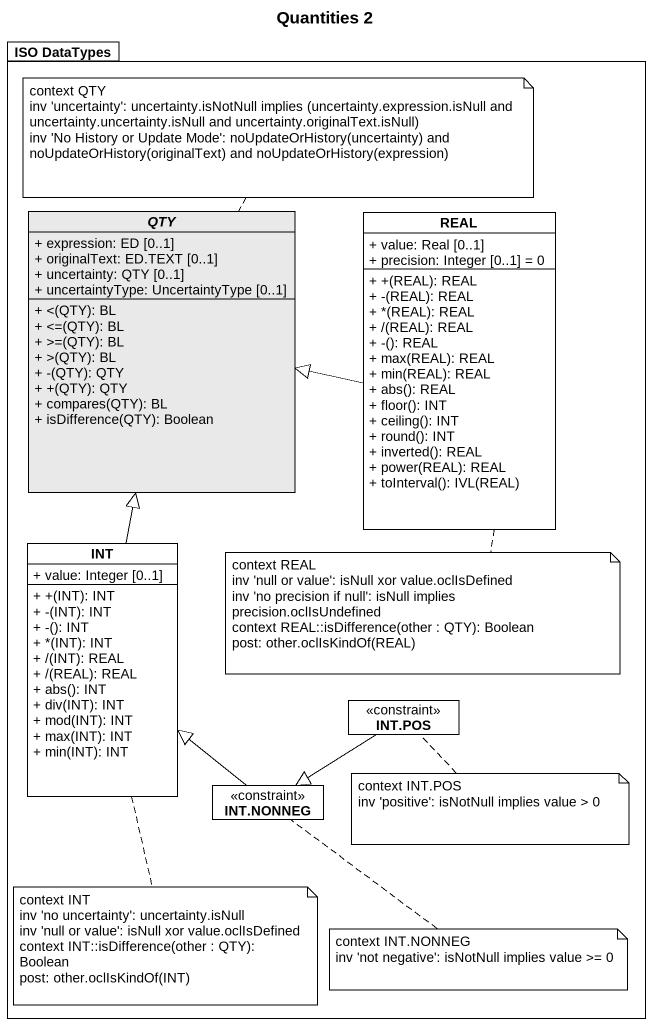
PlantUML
@startuml
title Quantities 2
hide circle
hide empty members
skinparam classAttributeIconSize 0
package "ISO DataTypes" as ISO_DataTypes #FFFFFF {
  abstract class QTY #E9E9E9 {
    + expression: ED [0..1]
    + originalText: ED.TEXT [0..1]
    + uncertainty: QTY [0..1]
    + uncertaintyType: UncertaintyType [0..1]
    + <(QTY): BL
    + <=(QTY): BL
    + >=(QTY): BL
    + >(QTY): BL
    + -(QTY): QTY
    + +(QTY): QTY
    + compares(QTY): BL
    + isDifference(QTY): Boolean
  }
  class REAL {
    + value: Real [0..1]
    + precision: Integer [0..1] = 0
    + +(REAL): REAL
    + -(REAL): REAL
    + *(REAL): REAL
    + /(REAL): REAL
    + -(): REAL
    + max(REAL): REAL
    + min(REAL): REAL
    + abs(): REAL
    + floor(): INT
    + ceiling(): INT
    + round(): INT
    + inverted(): REAL
    + power(REAL): REAL
    + toInterval(): IVL(REAL)
  }
  class INT {
    + value: Integer [0..1]
    + +(INT): INT
    + -(INT): INT
    + -(): INT
    + *(INT): INT
    + /(INT): REAL
    + /(REAL): REAL
    + abs(): INT
    + div(INT): INT
    + mod(INT): INT
    + max(INT): INT
    + min(INT): INT
  }
  class "INT.POS" as INT_POS <<constraint>>
  class "INT.NONNEG" as INT_NONNEG <<constraint>>
}
REAL -left-|> QTY
INT -up-|> QTY
INT_POS --|> INT_NONNEG
INT_NONNEG -up-|> INT
note top of QTY
  context QTY
  inv 'uncertainty': uncertainty.isNotNull implies (uncertainty.expression.isNull and
  uncertainty.uncertainty.isNull and uncertainty.originalText.isNull)
  inv 'No History or Update Mode': noUpdateOrHistory(uncertainty) and
  noUpdateOrHistory(originalText) and noUpdateOrHistory(expression)
end note
note bottom of REAL
  context REAL
  inv 'null or value': isNull xor value.oclIsDefined
  inv 'no precision if null': isNull implies precision.oclIsUndefined
  context REAL::isDifference(other : QTY): Boolean
  post: other.oclIsKindOf(REAL)
end note
note bottom of INT_POS
  context INT.POS
  inv 'positive': isNotNull implies value > 0
end note
note bottom of INT
  context INT
  inv 'no uncertainty': uncertainty.isNull
  inv 'null or value': isNull xor value.oclIsDefined
  context INT::isDifference(other : QTY): Boolean
  post: other.oclIsKindOf(INT)
end note
note bottom of INT_NONNEG
  context INT.NONNEG
  inv 'not negative': isNotNull implies value >= 0
end note
@enduml
